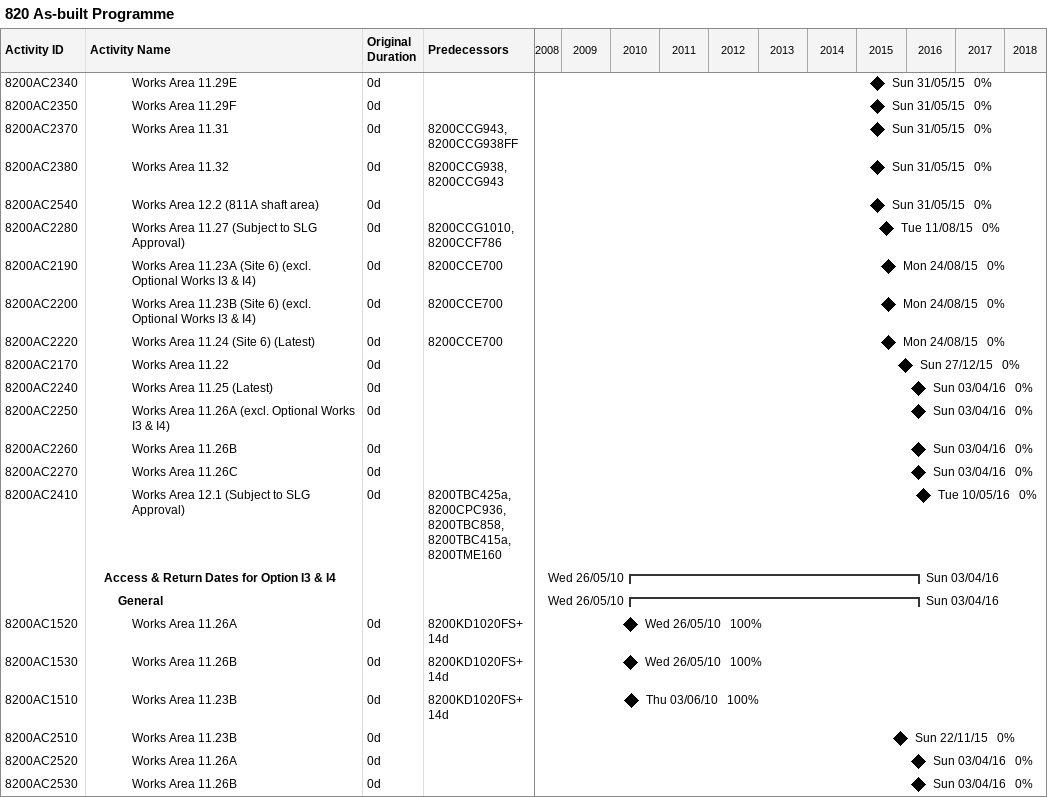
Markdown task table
820 As-built Programme

| ID | Level | Task | Original duration | Start | Finish | Predecessors | % complete |
|---|---|---|---|---|---|---|---|
| 8200AC2340 | 4 | Works Area 11.29E | 0d | 2015-05-31 | 2015-05-31 |  | 0 |
| 8200AC2350 | 4 | Works Area 11.29F | 0d | 2015-05-31 | 2015-05-31 |  | 0 |
| 8200AC2370 | 4 | Works Area 11.31 | 0d | 2015-05-31 | 2015-05-31 | 8200CCG943, 8200CCG938FF | 0 |
| 8200AC2380 | 4 | Works Area 11.32 | 0d | 2015-05-31 | 2015-05-31 | 8200CCG938, 8200CCG943 | 0 |
| 8200AC2540 | 4 | Works Area 12.2 (811A shaft area) | 0d | 2015-05-31 | 2015-05-31 |  | 0 |
| 8200AC2280 | 4 | Works Area 11.27 (Subject to SLG Approval) | 0d | 2015-08-11 | 2015-08-11 | 8200CCG1010, 8200CCF786 | 0 |
| 8200AC2190 | 4 | Works Area 11.23A (Site 6) (excl. Optional Works I3 & I4) | 0d | 2015-08-24 | 2015-08-24 | 8200CCE700 | 0 |
| 8200AC2200 | 4 | Works Area 11.23B (Site 6) (excl. Optional Works I3 & I4) | 0d | 2015-08-24 | 2015-08-24 | 8200CCE700 | 0 |
| 8200AC2220 | 4 | Works Area 11.24 (Site 6) (Latest) | 0d | 2015-08-24 | 2015-08-24 | 8200CCE700 | 0 |
| 8200AC2170 | 4 | Works Area 11.22 | 0d | 2015-12-27 | 2015-12-27 |  | 0 |
| 8200AC2240 | 4 | Works Area 11.25 (Latest) | 0d | 2016-04-03 | 2016-04-03 |  | 0 |
| 8200AC2250 | 4 | Works Area 11.26A (excl. Optional Works I3 & I4) | 0d | 2016-04-03 | 2016-04-03 |  | 0 |
| 8200AC2260 | 4 | Works Area 11.26B | 0d | 2016-04-03 | 2016-04-03 |  | 0 |
| 8200AC2270 | 4 | Works Area 11.26C | 0d | 2016-04-03 | 2016-04-03 |  | 0 |
| 8200AC2410 | 4 | Works Area 12.1 (Subject to SLG Approval) | 0d | 2016-05-10 | 2016-05-10 | 8200TBC425a, 8200CPC936, 8200TBC858, 8200TBC415a, 8200TME160 | 0 |
|  | 2 | **Access & Return Dates for Option I3 & I4** |  | 2010-05-26 | 2016-04-03 |  |  |
|  | 3 | **General** |  | 2010-05-26 | 2016-04-03 |  |  |
| 8200AC1520 | 4 | Works Area 11.26A | 0d | 2010-05-26 | 2010-05-26 | 8200KD1020FS+14d | 100 |
| 8200AC1530 | 4 | Works Area 11.26B | 0d | 2010-05-26 | 2010-05-26 | 8200KD1020FS+14d | 100 |
| 8200AC1510 | 4 | Works Area 11.23B | 0d | 2010-06-03 | 2010-06-03 | 8200KD1020FS+14d | 100 |
| 8200AC2510 | 4 | Works Area 11.23B | 0d | 2015-11-22 | 2015-11-22 |  | 0 |
| 8200AC2520 | 4 | Works Area 11.26A | 0d | 2016-04-03 | 2016-04-03 |  | 0 |
| 8200AC2530 | 4 | Works Area 11.26B | 0d | 2016-04-03 | 2016-04-03 |  | 0 |
